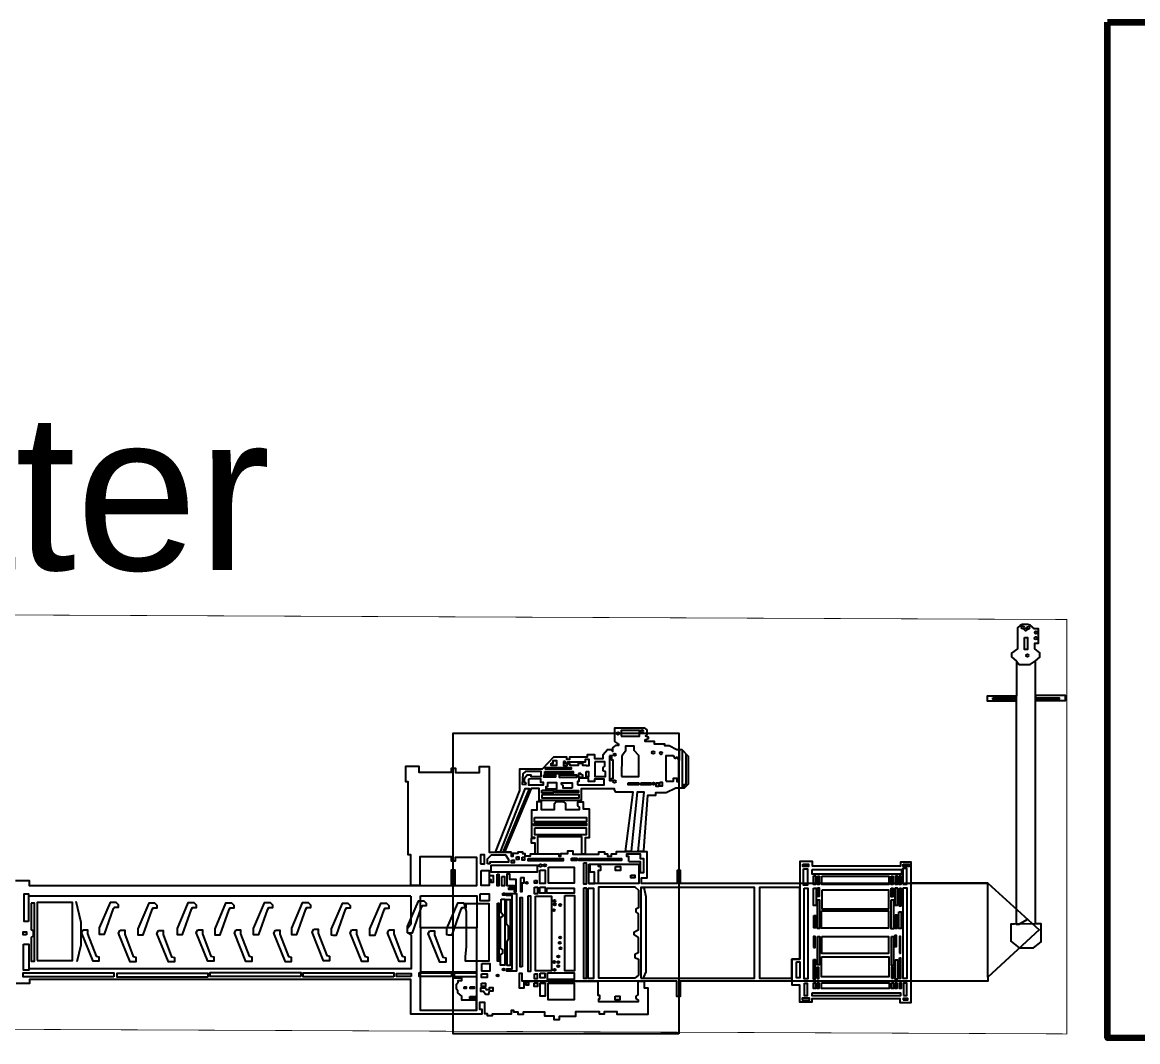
# Model space of a CAD drawing. Header units: millimetres. Extents: x 3191 to 879702, y -27549 to 222194.
# Drawn here: x 31380 to 46474, y 1110 to 14915 of the extents above; entities that cross this region are included whole.
import ezdxf

# ---------------------------------------------------------------- set-up
doc = ezdxf.new("R2010")
doc.units = ezdxf.units.MM
doc.header["$MEASUREMENT"] = 0
doc.styles.get("Standard").update_dxf_attribs({"font": 'arial.ttf'})

msp = doc.modelspace()

# ---------------------------------------------------------------- linework, layer by layer
at = {"lineweight": 211}
msp.add_lwpolyline([(46064.18765, 14914.80144), (75200.52179, 14914.80144), (75406.13696, 1109.80144), (46064.18765, 1163.30097)], close=True, dxfattribs=at)
at = {"const_width": 10}
msp.add_lwpolyline([(45515.61448, 1215.70092), (26448.53338, 1298.21019), (26448.53338, 6909.68478), (45515.61448, 6827.17551)], close=True, dxfattribs=at)
for points in [[(45166.94597, 2704.55021), (45092.23527, 2704.30977), (45092.23527, 5731.74778), (45495.49036, 5731.74778), (45495.49036, 5796.73107), (45093.15614, 5796.73107), (45092.23527, 5731.74778), (45093.15614, 5796.73107), (45093.15614, 6266.94748), (45152.03775, 6315.99651), (45152.03775, 6341.1219), (45152.03775, 6374.8598), (45083.95295, 6430.65196), (45083.95295, 6506.6735), (45130.5793, 6506.6735), (45130.5793, 6698.73028), (45076.60449, 6698.73028), (45020.77495, 6750.22731), (44985.20651, 6760.04157), (44912.82532, 6760.04157), (44881.55327, 6744.70818), (44849.6708, 6714.66454), (44849.6708, 6430.80774), (44765.64476, 6369.49645), (44765.64476, 6319.82429), (44832.53221, 6262.47432), (44832.53221, 5791.34547), (44438.76728, 5791.34547), (44438.76728, 5723.91418), (44831.31138, 5723.91418), (44831.31138, 5791.34547), (44831.31138, 5543.05144), (44831.31138, 2703.47005), (44870.77709, 2703.47005), (44977.92848, 2766.01728), (44982.26898, 2768.55096)], [(44832.53221, 6262.47432), (44869.74408, 6218.92216), (45018.49763, 6218.92216), (45093.15614, 6266.94748)], [(37994.63468, 3675.02668), (37886.1506, 3675.02668), (38242.80702, 4534.44628), (38182.09483, 4534.44628), (37848.17194, 3682.69533), (37848.17194, 3675.02668), (37781.47601, 3675.02668), (38114.41911, 4510.63253), (38114.41911, 4805.80149), (38420.96611, 4805.80149), (38570.52456, 4966.03358), (38745.67428, 4966.03358), (38745.67428, 4934.2742), (38789.85829, 4934.2742), (38789.85829, 4968.84609), (39030.12927, 4968.84609), (39030.12927, 4998.92144), (39122.19485, 4998.92144), (39122.19485, 4945.0497), (39242.55779, 4945.0497), (39242.55779, 4998.02444), (39299.59576, 5065.36845), (39352.58625, 5065.36845), (39369.66265, 5042.02346), (39369.66265, 5087.81067), (39414.32489, 5124.3791), (39452.50184, 5124.3791), (39452.50184, 5139.64536), (39399.49968, 5176.90245), (39399.49968, 5360.07444), (39796.96917, 5360.07444), (39833.34983, 5333.58707), (39833.34983, 5264.90047), (39814.0339, 5251.87958), (39850.8578, 5239.7557), (39850.8578, 5210.57734), (39805.49571, 5194.41409), (39805.49571, 5178.70222), (39932.60056, 5178.70222), (39932.60056, 5141.43935), (40068.89681, 5141.43935), (40068.89681, 5120.73904), (40131.77854, 5120.73904), (40238.21442, 5067.3129), (40303.79059, 5067.3129), (40389.11426, 4975.73269), (40389.11426, 4598.21388), (40335.26062, 4545.23914), (40224.33402, 4545.23914), (40092.29521, 4481.0433), (39950.37681, 4481.0433), (39950.37681, 4444.67742), (39838.09716, 4444.67742), (39785.65489, 3701.19077), (39785.65489, 3684.35133), (39715.96126, 3684.35133), (39796.71256, 4490.89866), (39699.71302, 4490.89866), (39619.60325, 3690.93032), (39619.60325, 3684.35133), (39540.71823, 3684.35133), (39644.49467, 4490.36625), (39410.10245, 4490.36625), (39392.81609, 4519.02955), (39392.81609, 4535.86411), (38941.53963, 4535.86411), (38941.53963, 4376.17021), (38373.77273, 4376.17021), (38373.77273, 4539.8919), (38265.91382, 4539.8919), (37906.0614, 3677.50434), (37906.0614, 3675.02668)], [(39324.44052, 4982.06374), (39324.44052, 4645.7893), (39354.34754, 4645.7893), (39354.34754, 4674.1864), (39373.78011, 4674.1864), (39373.78011, 4923.02994), (39357.33358, 4923.02994), (39357.33358, 4980.57067), (39324.44052, 4982.06374)], [(39487.7744, 4701.79067), (39720.84856, 4701.79067), (39720.84856, 4986.62394), (39659.94974, 5051.25382), (39659.94974, 5110.62326), (39541.16147, 5110.62326), (39541.16147, 5044.48874), (39495.29781, 4983.61467), (39491.11036, 4978.34266), (39487.7744, 4701.79067)], [(40094.42975, 4638.052), (40094.42975, 4983.9561), (40188.96815, 4983.9561), (40212.13326, 4948.51615), (40222.53773, 4948.51615), (40232.93054, 4961.74537), (40242.39021, 4961.74537), (40258.93005, 4923.46976), (40271.69069, 4923.46976), (40271.69069, 5067.3129), (40303.79059, 5067.3129), (40331.22251, 5037.86948), (40308.35129, 5037.86948), (40308.35129, 4563.30634), (40336.57867, 4563.30634), (40336.57867, 4591.51826), (40363.62797, 4591.51826), (40363.62797, 5003.08782)], [(36759.3416, 3226.06336), (36637.72806, 3226.06336), (36637.72806, 3638.35118), (36602.1831, 3638.35118), (36602.1831, 4628.34488), (36570.08933, 4628.34488), (36570.08933, 4839.00646), (36746.14724, 4839.00646), (36746.14724, 4758.40048), (37187.57153, 4758.40048), (37187.57153, 4813.01315), (37243.96453, 4813.01315), (37243.96453, 4756.66462), (37564.83176, 4756.66462), (37564.83176, 4835.55701), (37696.65803, 4835.55701), (37696.65803, 3675.02668), (37797.5644, 3675.02668), (37994.63468, 3675.02668), (37994.63468, 3623.68543), (38021.5634, 3623.68543), (38021.5634, 3662.54187), (38090.44644, 3662.54187), (38090.44644, 3681.9701), (38148.38895, 3681.9701), (38148.38895, 3657.75715), (38179.75491, 3657.75715), (38179.75491, 3627.09037), (38258.87415, 3627.09037), (38258.87415, 3652.99467), (38640.73598, 3652.99467), (38640.73598, 3621.28194), (38669.23768, 3621.28194), (38669.23768, 3656.37736), (38761.92692, 3656.37736), (38761.92692, 3693.11963), (38831.58472, 3693.11963), (38831.58472, 3650.34638), (39179.61545, 3650.34638), (39179.61545, 3682.7045), (39259.1338, 3682.7045), (39259.1338, 3651.99322), (39300.26641, 3651.99322), (39300.26641, 3621.30419), (39351.82304, 3621.30419), (39351.82304, 3654.73053), (39422.58428, 3654.73053), (39422.58428, 3684.35133), (39831.75046, 3684.35133), (39831.75046, 3324.47299), (39756.6224, 3324.47299), (39756.6224, 3256.66337), (40248.1712, 3256.66337), (40248.1712, 3432.78589), (40283.48138, 3432.78589), (40283.48138, 3255.61741), (44447.52439, 3255.61741), (45140.32247, 2624.58961), (44448.22872, 1985.75047), (44448.22872, 3254.97588)], [(38537.96976, 4880.65131), (38562.13799, 4880.65131), (38562.13799, 4917.8158), (38610.0079, 4917.8158), (38610.0079, 4850.45443), (38538.9029, 4850.45443), (38538.9029, 4880.65131)], [(38702.08514, 4905.72664), (38702.08514, 4851.37458), (38753.20935, 4851.37458), (38762.96063, 4876.45569), (38781.55338, 4876.45569), (38792.23779, 4856.94752), (38907.49181, 4856.94752), (38907.49181, 4881.57145), (38962.33691, 4881.57145), (38962.33691, 4856.94752), (39012.06142, 4856.94752), (39012.06142, 4849.2623), (39049.55017, 4849.2623), (39049.55017, 4933.6492), (38998.61259, 4933.6492), (38998.61259, 4896.69304), (38756.69695, 4896.69304), (38743.59805, 4878.07028), (38728.17797, 4878.07028), (38728.17797, 4905.71506), (38702.08514, 4905.71506)], [(39126.45228, 4901.91875), (39126.45228, 4701.65757), (39270.92514, 4701.65757), (39270.92514, 4764.93906), (39238.9069, 4778.34189), (39238.9069, 4821.51914), (39264.96473, 4842.36413), (39264.96473, 4901.91875), (39126.45228, 4901.91875)], [(40094.42975, 4638.052), (40191.70923, 4638.052), (40191.70923, 4680.43642), (40238.9376, 4680.43642), (40238.9376, 4631.88878), (40264.11243, 4631.88878), (40264.11243, 4925.68042)], [(38198.658, 4590.70807), (38193.08251, 4613.46857), (38173.5683, 4619.97323), (38173.5683, 4677.11465), (38210.74212, 4722.64145), (38261.39977, 4722.64145), (38261.39977, 4700.80687), (38399.88889, 4700.80687), (38399.88889, 4770.02589), (38187.50702, 4770.02589), (38151.25467, 4736.57668), (38146.14575, 4596.74397), (38198.658, 4590.70807)], [(38905.99879, 4741.86027), (38905.99879, 4691.23507), (38963.35169, 4691.23507), (38963.35169, 4718.04073), (38938.77521, 4728.46323), (38938.77521, 4741.48411), (38905.99879, 4741.48411)], [(38230.72291, 4667.35767), (38230.72291, 4589.77635), (38431.95379, 4589.77635), (38431.95379, 4621.36791), (38398.50085, 4621.36791), (38398.50085, 4667.82063), (38230.72291, 4667.35767)], [(38469.82747, 4534.10484), (38611.48925, 4534.10484), (38611.48925, 4616.02067), (38487.88366, 4616.02067), (38487.88366, 4562.33412), (38463.34217, 4562.33412), (38463.34217, 4534.56781), (38469.82747, 4534.10484)], [(38819.36873, 4542.90117), (38700.38217, 4542.90117), (38700.38217, 4581.30988), (38675.38577, 4598.89676), (38675.38577, 4616.9466), (38818.90216, 4616.9466), (38818.90216, 4542.90117)], [(38894.50955, 4587.43838), (39254.08203, 4587.43838), (39254.08203, 4666.64586), (39121.01676, 4666.64586), (39121.01676, 4633.02305), (39042.52832, 4633.02305), (39042.52832, 4677.10886), (38912.4491, 4677.10886), (38912.4491, 4633.76958), (38892.27002, 4633.76958), (38892.27002, 4587.43838)], [(38258.87415, 3652.99467), (38319.46419, 3652.99467), (38319.46419, 3798.39601), (38272.72571, 3798.39601), (38272.72571, 3867.18099), (38316.59479, 3867.18099), (38316.59479, 3876.9264), (38273.58886, 3876.9264), (38273.58886, 4250.10491), (38345.28874, 4250.10491), (38345.28874, 4361.05441), (38403.21319, 4361.05441), (38403.21319, 4254.72299), (38582.11878, 4254.72299), (38582.11878, 4333.54273), (38606.20537, 4360.48149), (38698.60921, 4360.48149), (38729.00613, 4335.55084), (38729.00613, 4256.15818), (38922.04874, 4256.15818), (38922.04874, 4283.95342), (38897.39061, 4302.29261), (38897.39061, 4356.17592), (38968.49561, 4356.17592), (38968.49561, 4264.17325), (39049.34022, 4264.17325), (39049.34022, 3871.90323), (38997.04958, 3871.90323), (38997.04958, 3650.34638)], [(38997.04958, 3650.34638), (38950.11282, 3650.34638), (38950.11282, 3882.24471), (38353.44202, 3882.24471), (38353.44202, 3652.99467)], [(37676.92973, 3516.50835), (37676.92973, 3586.24241), (37731.2966, 3642.6836), (37918.11052, 3642.6836), (37957.83881, 3575.79099), (37957.83881, 3542.34757), (37706.19522, 3542.34757), (37706.19522, 3516.56622), (37676.92973, 3516.50835)], [(39586.97847, 3549.13579), (39586.97847, 3618.56893), (39561.31722, 3618.56893), (39561.31722, 3653.90471), (39740.5844, 3653.90471), (39740.5844, 3592.60818), (39785.9465, 3592.60818), (39785.9465, 3396.52525), (39744.65521, 3396.52525), (39744.65521, 3547.88579), (39586.97847, 3547.88579)], [(31288.23474, 3292.67124), (31474.17668, 3292.67124), (31474.17668, 3226.06336), (37531.18848, 3226.06336), (37531.18848, 3606.21561), (37236.33433, 3606.21561), (37236.33433, 3552.47086), (37189.49669, 3552.47086), (37189.49669, 3613.13677), (36759.3416, 3613.13677), (36759.3416, 3226.06336), (37187.75935, 3226.06336), (37187.75935, 3437.14778), (37234.597, 3437.14778), (37234.597, 3226.06336)], [(39045.32773, 3253.34183), (39122.2765, 3253.34183), (39122.2765, 3406.73362), (39065.65844, 3406.73362), (39065.65844, 3513.29075), (39172.93415, 3513.29075), (39172.93415, 3489.14135), (39202.72453, 3489.14135), (39202.72453, 3428.08209), (39170.93957, 3428.08209), (39170.93957, 3253.34183)], [(44447.52439, 3255.61741), (43408.10424, 3255.61741), (43408.10424, 3543.19072), (43262.54363, 3543.19072), (43262.54363, 3486.61965), (42072.21, 3486.61965), (42072.21, 3548.04221), (41902.39711, 3548.04221), (41902.39711, 2227.2346), (41795.24572, 2227.2346), (41795.24572, 1878.88411), (41896.55121, 1878.88411), (41896.55121, 1647.97089), (42069.79181, 1647.97089), (42069.79181, 1694.57192), (43256.08731, 1694.57192), (43256.08731, 1640.89394), (43408.03381, 1640.89394), (43408.10424, 3255.61741)], [(37742.41258, 3355.25773), (37695.7441, 3355.25773), (37695.7441, 3307.16148), (37721.30037, 3307.16148), (37721.30037, 3272.21922), (37757.43608, 3272.21922), (37757.43608, 3354.80634), (37742.41258, 3355.25773)], [(37937.81909, 3377.105), (37937.81909, 3224.95064), (38034.75776, 3224.95064), (38034.75776, 3145.25709), (38064.64464, 3145.25709), (38064.64464, 3307.35924), (37976.76829, 3307.35924), (37976.76829, 3378.90762), (37937.81909, 3378.90762), (37937.81909, 3377.105)], [(38121.71849, 3328.1895), (38121.71849, 3146.16953), (38144.37429, 3146.16953), (38144.37429, 3260.26861), (38169.75349, 3260.26861), (38169.75349, 3328.1895), (38121.71849, 3328.1895)], [(39669.43274, 1968.96191), (39183.49025, 1968.96191), (39183.49025, 3205.58702), (39668.76788, 3205.58702), (39717.29098, 3161.73269), (39717.29098, 2921.84172), (39680.73536, 2905.22707), (39680.73536, 2868.01628), (39712.63696, 2842.76734), (39712.63696, 2619.49102), (39655.47069, 2590.24901), (39655.47069, 2561.01279), (39715.2964, 2523.13649), (39715.2964, 2311.98985), (39668.11469, 2292.05343), (39668.11469, 2250.85535), (39717.9675, 2225.60641), (39717.9675, 2012.29541), (39669.43274, 1968.96191)], [(39751.64517, 3197.93361), (39789.69071, 3197.93361), (39816.13346, 3076.23467), (39816.13346, 2054.26316), (39785.71321, 1982.24321), (39785.71321, 1968.99279)], [(41366.45233, 1972.30872), (41795.24572, 1972.30872), (41795.24572, 2227.2346), (41902.39711, 2227.2346), (41902.39711, 3200.24808), (41356.09874, 3200.24808), (41356.09874, 1971.77461), (41366.45233, 1972.30872)], [(36639.76019, 3078.46848), (31465.30842, 3078.46848)], [(36639.76019, 3078.46848), (36639.76019, 2702.28648), (36587.02631, 2634.47951), (36587.02631, 2587.27447), (36641.1249, 2551.22109), (36641.1249, 2096.71703), (31466.99973, 2096.71703)], [(37865.22661, 3038.07917), (37907.81482, 3038.07917), (37907.81482, 2145.98324), (37850.74098, 2145.98324), (37850.74098, 2287.27738), (37880.62786, 2308.10764), (37880.62786, 2356.11071), (37849.82535, 2377.8534), (37849.82535, 2789.91867), (37886.99026, 2815.2666), (37886.99026, 2824.32421), (37857.99553, 2854.21207), (37857.99553, 3038.07917), (37857.99553, 3038.07917)], [(37857.99553, 3038.07917), (37865.22661, 3038.07917)], [(37945.16755, 3034.38492), (37983.43591, 3034.38492), (37983.43591, 2142.71182), (37941.52854, 2142.71182), (37941.52854, 2468.7855), (37959.74709, 2497.91671), (37959.74709, 2669.16548), (37930.58802, 2702.85887), (37930.58802, 3033.47248), (37945.16755, 3034.38492)], [(37933.35836, 3096.36384), (37933.35836, 3117.30537), (38067.2976, 3117.30537), (38067.2976, 2063.50787), (37936.08175, 2063.50787), (37936.08175, 2098.1137), (38009.89507, 2098.1137), (38009.89507, 3091.80166), (37933.35836, 3091.80166), (37933.35836, 3094.04937)], [(37933.35836, 3094.04937), (37933.35836, 3096.36384)], [(31499.02964, 2983.68223), (31499.02964, 2628.28157), (31524.30597, 2616.48754), (31524.30597, 2543.21758), (31498.18981, 2521.32514), (31498.18981, 2201.8216), (31544.53171, 2201.8216), (31544.53171, 2979.79912), (31544.53171, 2983.68223), (31499.02964, 2983.68223)], [(32105.16011, 3012.59438), (32172.91748, 2726.74259), (32172.91748, 2417.86409), (32118.70225, 2192.97319)], [(32440.73932, 2566.46999), (32492.51673, 2566.46999), (32613.91778, 2911.84747), (32627.48325, 2933.22487), (32681.81513, 2933.22487), (32681.81513, 2964.61966), (32650.40342, 2995.16955), (32566.36281, 2995.16955), (32418.64731, 2650.63698), (32418.64731, 2568.31606), (32440.73932, 2566.46999)], [(32965.4303, 2555.49772), (33017.20771, 2555.49772), (33138.60877, 2900.8752), (33152.17424, 2922.2526), (33206.50611, 2922.2526), (33206.50611, 2953.6474), (33175.0944, 2984.19728), (33091.0538, 2984.19728), (32943.33829, 2639.66471), (32943.33829, 2557.3438), (32965.4303, 2555.49772)], [(33496.0117, 2559.73964), (33547.78911, 2559.73964), (33669.19017, 2905.11712), (33682.75564, 2926.49452), (33737.08751, 2926.49452), (33737.08751, 2957.88931), (33705.67581, 2988.4392), (33621.6352, 2988.4392), (33473.9197, 2643.90663), (33473.9197, 2561.58571), (33496.0117, 2559.73964)], [(34005.11931, 2556.27319), (34056.89672, 2556.27319), (34178.29777, 2901.65067), (34191.86325, 2923.02807), (34246.19512, 2923.02807), (34246.19512, 2954.42286), (34214.78341, 2984.97275), (34130.74281, 2984.97275), (33983.0273, 2640.44018), (33983.0273, 2558.11926), (34005.11931, 2556.27319)], [(34527.20917, 2559.66441), (34578.98658, 2559.66441), (34700.38764, 2905.04189), (34713.95311, 2926.41928), (34768.28498, 2926.41928), (34768.28498, 2957.81408), (34736.87327, 2988.36397), (34652.83267, 2988.36397), (34505.11716, 2643.8314), (34505.11716, 2561.51048), (34527.20917, 2559.66441)], [(35042.4988, 2561.51048), (35094.27621, 2561.51048), (35215.67727, 2906.88796), (35229.24274, 2928.26536), (35283.57461, 2928.26536), (35283.57461, 2959.66015), (35252.16291, 2990.21004), (35168.1223, 2990.21004), (35020.4068, 2645.67747), (35020.4068, 2563.35655), (35042.4988, 2561.51048)], [(35581.89835, 2553.86577), (35633.67576, 2553.86577), (35755.07682, 2899.24325), (35768.64229, 2920.62065), (35822.97416, 2920.62065), (35822.97416, 2952.01545), (35791.56245, 2982.56533), (35707.52185, 2982.56533), (35559.80634, 2638.03276), (35559.80634, 2555.71184), (35581.89835, 2553.86577)], [(36102.28524, 2552.16438), (36154.06265, 2552.16438), (36275.46371, 2897.54186), (36289.02918, 2918.91926), (36343.36105, 2918.91926), (36343.36105, 2950.31405), (36311.94934, 2980.86394), (36227.90874, 2980.86394), (36080.19323, 2636.33137), (36080.19323, 2554.01045), (36102.28524, 2552.16438)], [(36609.11832, 2585.42839), (36660.89573, 2585.42839), (36782.29679, 2930.80587), (36795.86226, 2952.18327), (36850.19413, 2952.18327), (36850.19413, 2983.57807), (36818.78243, 3014.12795), (36734.74182, 3014.12795), (36587.02631, 2669.59538), (36587.02631, 2587.27447), (36609.11832, 2585.42839)], [(37143.95716, 2558.73848), (37195.73457, 2558.73848), (37317.13563, 2904.11596), (37330.7011, 2925.49335), (37385.03297, 2925.49335), (37385.03297, 2956.88815), (37353.62127, 2987.43804), (37269.58066, 2987.43804), (37121.86516, 2642.90547), (37121.86516, 2560.58455), (37143.95716, 2558.73848)], [(37685.88784, 2199.43733), (37375.68994, 2199.43733), (37375.68994, 2264.24082), (37391.02838, 2394.54225), (37391.02838, 2874.28367), (37364.53896, 2970.44723), (37364.53896, 2979.50398), (37694.25108, 2979.50398), (37694.25108, 2199.43733), (37685.88784, 2199.43733)], [(32202.78951, 2626.37762), (32263.92162, 2626.37762), (32263.92162, 2570.37047), (32378.52244, 2269.96422), (32416.72272, 2259.779), (32416.72272, 2198.67923), (32336.92788, 2198.67923), (32179.86935, 2586.49321), (32202.78951, 2626.37762)], [(32703.94213, 2619.9945), (32765.07423, 2619.9945), (32765.07423, 2563.98734), (32879.67505, 2263.5811), (32917.87533, 2253.39587), (32917.87533, 2192.2961), (32838.0805, 2192.2961), (32681.02196, 2580.11009), (32703.94213, 2619.9945)], [(33223.9091, 2617.1762), (33285.04121, 2617.1762), (33285.04121, 2561.16904), (33399.64203, 2260.7628), (33437.84231, 2250.57757), (33437.84231, 2189.4778), (33358.04747, 2189.4778), (33200.98894, 2577.29179), (33223.9091, 2617.1762)], [(33756.84668, 2626.71327), (33817.97878, 2626.71327), (33817.97878, 2570.70612), (33932.57961, 2270.29987), (33970.77988, 2260.11465), (33970.77988, 2199.01488), (33890.98505, 2199.01488), (33733.92652, 2586.82886), (33756.84668, 2626.71327)], [(34272.05466, 2625.34753), (34333.18677, 2625.34753), (34333.18677, 2569.34037), (34447.78759, 2268.93413), (34485.98787, 2258.7489), (34485.98787, 2197.64913), (34406.19303, 2197.64913), (34249.1345, 2585.46312), (34272.05466, 2625.34753)], [(34804.99224, 2621.26186), (34866.12434, 2621.26186), (34866.12434, 2565.25471), (34980.72517, 2264.84846), (35018.92544, 2254.66324), (35018.92544, 2193.56347), (34939.13061, 2193.56347), (34782.07207, 2581.37745), (34804.99224, 2621.26186)], [(35323.6295, 2633.46099), (35384.7616, 2633.46099), (35384.7616, 2577.45383), (35499.36243, 2277.04758), (35537.5627, 2266.86236), (35537.5627, 2205.76259), (35457.76787, 2205.76259), (35300.70933, 2593.57657), (35323.6295, 2633.46099)], [(35840.20219, 2622.56395), (35901.3343, 2622.56395), (35901.3343, 2566.55679), (36015.93512, 2266.15055), (36054.1354, 2255.96533), (36054.1354, 2194.86555), (35974.34056, 2194.86555), (35817.28203, 2582.67954), (35840.20219, 2622.56395)], [(36344.51581, 2625.28387), (36405.64791, 2625.28387), (36405.64791, 2569.27671), (36520.24874, 2268.87047), (36558.44901, 2258.68524), (36558.44901, 2197.58547), (36478.65418, 2197.58547), (36321.59564, 2585.39946), (36344.51581, 2625.28387)], [(36895.38127, 2613.31045), (36956.51337, 2613.31045), (36956.51337, 2557.30329), (37071.1142, 2256.89704), (37109.31447, 2246.71182), (37109.31447, 2185.61205), (37029.51964, 2185.61205), (36872.4611, 2573.42603), (36895.38127, 2613.31045)], [(44807.36431, 2703.39298), (44755.92507, 2703.39298), (44755.92507, 2469.29735), (44868.7815, 2383.08322), (44874.19964, 2378.94416), (45064.77182, 2378.94416), (45166.94597, 2461.59728), (45166.94597, 2704.55021), (44807.36431, 2703.39298)], [(37527.78424, 1531.98017), (37527.78424, 1727.7052), (37515.28716, 1727.7052), (37515.28716, 1673.19689), (37327.42346, 1673.19689), (37327.42346, 1724.29662), (37273.74478, 1769.43568), (37273.74478, 1800.52377), (37253.29743, 1819.68472), (37253.29743, 1891.23013), (37275.891, 1915.46634), (37275.891, 1937.06943), (37327.13185, 1937.06943), (37327.13185, 1970.68067), (37229.19918, 1970.68067), (37229.19918, 2043.32562), (37527.78424, 2043.32562)], [(37527.78424, 2043.32562), (37527.78424, 1986.24207), (37229.19918, 1986.24207)], [(44448.22872, 1985.75047), (44448.22872, 1930.58144), (40280.87538, 1930.58144), (40280.87538, 1723.88116), (40238.12282, 1723.88116), (40238.12282, 1929.55773), (38142.66043, 1929.55773), (38142.66043, 2035.15557), (38105.33118, 2035.15557), (38105.33118, 1840.00541), (38169.94131, 1840.00541), (38169.94131, 1929.55773)], [(38169.94131, 1929.55773), (39169.49664, 1929.55773), (39169.49664, 1740.03797), (39191.9881, 1740.03797), (39191.9881, 1683.80072), (39176.98596, 1683.80072), (39176.98596, 1654.75853), (39717.32104, 1654.75853), (39717.32104, 1654.75853), (39717.32104, 1672.51766), (39687.31677, 1694.08232), (39687.31677, 1727.82022), (39714.50374, 1746.55855), (39714.50374, 1929.55773), (39794.18643, 1929.55773), (39794.18643, 1839.33778), (39844.80396, 1839.33778), (39844.80396, 1480.41638), (39430.42577, 1480.41638), (39430.42577, 1514.68838), (39256.03477, 1514.68838), (39256.03477, 1482.9979), (39190.25076, 1482.9979), (39190.25076, 1514.10977), (38865.53321, 1514.10977), (38865.53321, 1452.46466), (38645.64278, 1452.46466), (38645.64278, 1404.21679), (38577.5345, 1404.21679), (38577.5345, 1457.0491), (38449.51159, 1457.0491), (38449.51159, 1508.12329), (38155.90175, 1508.12329), (38155.90175, 1479.94903), (38089.55429, 1479.94903), (38089.55429, 1509.25827), (38031.07179, 1509.25827), (38031.07179, 1533.91632), (37994.65816, 1533.91632), (37994.65816, 1481.68489), (37738.04889, 1481.68489), (37738.04889, 1460.54306), (37673.43876, 1460.54306), (37673.43876, 1488.1387), (37641.1337, 1488.1387), (37641.1337, 1641.93991), (37567.15604, 1641.93991), (37567.15604, 1549.18294), (37596.52641, 1549.18294), (37596.52641, 1482.2635), (36635.70899, 1482.2635), (36635.70899, 1951.9013), (31476.87659, 1951.9013), (31476.87659, 1899.40281), (31423.98175, 1899.40281), (31294.31541, 1899.40281)], [(37579.12536, 1833.02389), (37579.12536, 1793.74133), (37620.45165, 1793.74133), (37646.19455, 1752.42752), (37693.62121, 1752.42752), (37701.75116, 1797.80385), (37749.85435, 1797.80385), (37749.85435, 1838.44058), (37697.69202, 1838.44058), (37697.69202, 1811.34557), (37657.27554, 1811.34557), (37652.17829, 1836.3746), (37579.12536, 1836.3746), (37579.12536, 1833.02389)]]:
    msp.add_lwpolyline(points)
for points in [[(44944.33215, 6585.63265), (44983.2344, 6585.63265), (44983.2344, 6423.0409), (44944.33215, 6423.0409)], [(44513.42579, 5766.62066), (44817.06052, 5766.62066), (44817.06052, 5746.5248), (44513.42579, 5746.5248)], [(45105.59922, 5768.62357), (45409.23396, 5768.62357), (45409.23396, 5748.52771), (45105.59922, 5748.52771)], [(40264.11243, 1215.69849), (37211.84728, 1215.69849), (37211.84728, 5289.038), (40264.11243, 5289.038)], [(39483.75025, 5249.29856), (39732.6994, 5249.29856), (39732.6994, 5323.76065), (39483.75025, 5323.76065)], [(38438.52074, 4722.23635), (38593.28142, 4722.23635), (38593.28142, 4690.64479), (38438.52074, 4690.64479)], [(38451.07142, 4768.22611), (38833.08584, 4768.22611), (38833.08584, 4738.49799), (38451.07142, 4738.49799)], [(38461.75584, 4824.90457), (38807.06299, 4824.90457), (38807.06299, 4800.74938), (38461.75584, 4800.74938)], [(38648.11486, 4723.16807), (38880.95574, 4723.16807), (38880.95574, 4689.25011), (38648.11486, 4689.25011)], [(39011.75815, 4770.1532), (39042.29504, 4770.1532), (39042.29504, 4695.70268), (39011.75815, 4695.70268)], [(39580.86643, 4613.96626), (39717.86253, 4613.96626), (39717.86253, 4587.70459), (39580.86643, 4587.70459)], [(39750.2307, 4614.90376), (39887.2268, 4614.90376), (39887.2268, 4588.64209), (39750.2307, 4588.64209)], [(39956.65215, 4615.84127), (39989.96513, 4615.84127), (39989.96513, 4564.25542), (39956.65215, 4564.25542)], [(40007.32146, 4622.40958), (40040.63444, 4622.40958), (40040.63444, 4570.82373), (40007.32146, 4570.82373)], [(38411.69306, 4515.86403), (38566.90865, 4515.86403), (38566.90865, 4481.13589), (38411.69306, 4481.13589)], [(38416.87197, 4456.75501), (38909.85964, 4456.75501), (38909.85964, 4406.51755), (38416.87197, 4406.51755)], [(38597.21226, 4509.94966), (38907.64344, 4509.94966), (38907.64344, 4484.09308), (38597.21226, 4484.09308)], [(38310.42443, 4146.84063), (39014.05599, 4146.84063), (39014.05599, 4086.2559), (38310.42443, 4086.2559)], [(38303.77583, 4065.56717), (39015.53735, 4065.56717), (39015.53735, 4036.01844), (38303.77583, 4036.01844)], [(38317.81953, 4006.46393), (39010.35844, 4006.46393), (39010.35844, 3913.36751), (38317.81953, 3913.36751)], [(37581.42321, 3516.56622), (37633.014, 3516.56622), (37633.014, 3638.50535), (37581.42321, 3638.50535)], [(37725.8171, 3500.28394), (38349.12173, 3500.28394), (38349.12173, 3406.08043), (37725.8171, 3406.08043)], [(38001.59124, 3570.30485), (38033.99441, 3570.30485), (38033.99441, 3533.19244), (38001.59124, 3533.19244)], [(38065.77937, 3614.02609), (38098.18253, 3614.02609), (38098.18253, 3576.91367), (38065.77937, 3576.91367)], [(38142.86811, 3606.79226), (38175.27127, 3606.79226), (38175.27127, 3569.67985), (38142.86811, 3569.67985)], [(38223.66606, 3591.03989), (38698.88915, 3591.03989), (38698.88915, 3558.36036), (38223.66606, 3558.36036)], [(38500.43433, 3472.1987), (38846.51642, 3472.1987), (38846.51642, 3258.46599), (38500.43433, 3258.46599)], [(38810.74888, 3593.30263), (38883.31191, 3593.30263), (38883.31191, 3562.76432), (38810.74888, 3562.76432)], [(38910.18624, 3591.83271), (39490.65546, 3591.83271), (39490.65546, 3565.53053), (38910.18624, 3565.53053)], [(38976.80052, 3532.72948), (39010.81335, 3532.72948), (39010.81335, 3242.02235), (38976.80052, 3242.02235)], [(39045.32773, 3513.29075), (39723.97457, 3513.29075), (39723.97457, 3253.34183), (39045.32773, 3253.34183)], [(39409.22763, 3481.58924), (39476.61175, 3481.58924), (39476.61175, 3429.28001), (39409.22763, 3429.28001)], [(41941.83934, 3512.92453), (42020.62989, 3512.92453), (42020.62989, 3483.54852), (41941.83934, 3483.54852)], [(43301.18763, 3512.45718), (43379.97818, 3512.45718), (43379.97818, 3483.08117), (43301.18763, 3483.08117)], [(37587.69855, 3427.85639), (37695.7441, 3427.85639), (37695.7441, 3225.78386), (37587.69855, 3225.78386)], [(37803.71551, 3378.90762), (37830.01033, 3378.90762), (37830.01033, 3218.60809), (37803.71551, 3218.60809)], [(37867.15176, 3348.12958), (37907.01659, 3348.12958), (37907.01659, 3219.52053), (37867.15176, 3219.52053)], [(38382.64762, 3431.45062), (38453.31495, 3431.45062), (38453.31495, 3253.92606), (38382.64762, 3253.92606)], [(39612.93133, 3365.52976), (39668.55793, 3365.52976), (39668.55793, 3326.80855), (39612.93133, 3326.80855)], [(41949.53996, 3452.39215), (42003.93737, 3452.39215), (42003.93737, 3228.28882), (41949.53996, 3228.28882)], [(42066.83364, 3440.30793), (43276.44232, 3440.30793), (43276.44232, 3376.52638), (42066.83364, 3376.52638)], [(42087.82254, 3354.07154), (42111.98091, 3354.07154), (42111.98091, 3239.57188), (42087.82254, 3239.57188)], [(42140.69392, 3353.27038), (42164.85228, 3353.27038), (42164.85228, 3238.77071), (42140.69392, 3238.77071)], [(42201.57112, 3350.177), (43104.75123, 3350.177), (43104.75123, 3240.9294), (42201.57112, 3240.9294)], [(43137.38498, 3352.69176), (43161.54335, 3352.69176), (43161.54335, 3238.19209), (43137.38498, 3238.19209)], [(43195.91444, 3354.42761), (43220.0728, 3354.42761), (43220.0728, 3239.92795), (43195.91444, 3239.92795)], [(43244.95897, 3354.42761), (43269.11734, 3354.42761), (43269.11734, 3239.92795), (43244.95897, 3239.92795)], [(43296.65646, 3242.62075), (43350.84258, 3242.62075), (43350.84258, 3456.06415), (43296.65646, 3456.06415)], [(37965.45213, 3198.04488), (38015.22447, 3198.04488), (38015.22447, 3169.49229), (37965.45213, 3169.49229)], [(38311.98029, 3201.40532), (38353.65289, 3201.40532), (38353.65289, 3112.65417), (38311.98029, 3112.65417)], [(38312.89592, 3294.6964), (38341.89065, 3294.6964), (38341.89065, 3258.46599), (38312.89592, 3258.46599)], [(38385.37102, 3200.49288), (38453.31495, 3200.49288), (38453.31495, 3121.71177), (38385.37102, 3121.71177)], [(38479.58629, 3190.5451), (38850.15544, 3190.5451), (38850.15544, 3119.8869), (38479.58629, 3119.8869)], [(38976.80052, 3192.7166), (39012.15473, 3192.7166), (39012.15473, 1967.10427), (38976.80052, 1967.10427)], [(39036.32296, 3187.6182), (39109.45754, 3187.6182), (39109.45754, 1966.97695), (39036.32296, 1966.97695)], [(39751.64517, 1968.99279), (41288.71827, 1968.99279), (41288.71827, 3197.93361), (39751.64517, 3197.93361)], [(41959.424, 3187.09564), (42010.46412, 3187.09564), (42010.46412, 1962.02712), (41959.424, 1962.02712)], [(42086.67215, 3190.56735), (42123.43794, 3190.56735), (42123.43794, 2954.84715), (42086.67215, 2954.84715)], [(42139.89568, 3192.70379), (42164.05405, 3192.70379), (42164.05405, 3078.20413), (42139.89568, 3078.20413)], [(43138.13626, 3186.85084), (43162.29463, 3186.85084), (43162.29463, 3072.35118), (43138.13626, 3072.35118)], [(43192.48672, 3191.61332), (43217.95982, 3191.61332), (43217.95982, 2954.29079), (43192.48672, 2954.29079)], [(43252.58916, 3188.56445), (43268.90604, 3188.56445), (43268.90604, 2946.14562), (43252.58916, 2946.14562)], [(43299.45029, 3192.63703), (43349.83304, 3192.63703), (43349.83304, 1964.31933), (43299.45029, 1964.31933)], [(31465.30842, 2737.96949), (31402.96324, 2737.96949), (31402.96324, 3113.58435), (31465.30842, 3113.58435)], [(36769.01434, 3084.59118), (37529.33376, 3084.59118), (37529.33376, 2653.43151), (36769.01434, 2653.43151)], [(37575.84772, 3114.16885), (37695.7441, 3114.16885), (37695.7441, 3018.70552), (37575.84772, 3018.70552)], [(37880.3696, 3119.6421), (37908.07308, 3119.6421), (37908.07308, 3096.00777), (37880.3696, 3096.00777)], [(38142.59, 2125.0417), (38116.29518, 2125.0417), (38116.29518, 3064.6511), (38142.59, 3064.6511)], [(38225.95867, 3084.50216), (38254.92993, 3084.50216), (38254.92993, 2061.66074), (38225.95867, 2061.66074)], [(38323.18507, 3082.27636), (38539.3578, 3082.27636), (38539.3578, 2071.70536), (38323.18507, 2071.70536)], [(38722.19423, 3087.65254), (38851.24701, 3087.65254), (38851.24701, 2068.48197), (38722.19423, 2068.48197)], [(42142.83037, 3029.33313), (42166.30789, 3029.33313), (42166.30789, 2642.59354), (42142.83037, 2642.59354)], [(42204.9284, 3167.42262), (43101.58177, 3167.42262), (43101.58177, 2906.42125), (42204.9284, 2906.42125)], [(43138.46495, 3030.69066), (43169.03268, 3030.69066), (43169.03268, 2638.54321), (43138.46495, 2638.54321)], [(31579.11608, 2207.8575), (32060.22958, 2207.8575), (32060.22958, 2996.32117), (31579.11608, 2996.32117)], [(37811.79177, 2986.44861), (37829.89294, 2986.44861), (37829.89294, 2198.52623), (37811.79177, 2198.52623)], [(42196.73475, 2880.13862), (43099.93834, 2880.13862), (43099.93834, 2645.39762), (42196.73475, 2645.39762)], [(43242.39992, 2869.74575), (43272.96765, 2869.74575), (43272.96765, 2642.6158), (43242.39992, 2642.6158)], [(42090.75723, 2820.14035), (42114.23475, 2820.14035), (42114.23475, 2649.73725), (42090.75723, 2649.73725)], [(43193.49625, 2825.94879), (43215.91728, 2825.94879), (43215.91728, 2642.6158), (43193.49625, 2642.6158)], [(31438.35244, 2558.13084), (31392.02221, 2558.13084), (31392.02221, 2598.55923), (31438.35244, 2598.55923)], [(37529.33376, 2653.43151), (36768.31001, 2653.43151), (36768.31001, 2056.05259), (37529.33376, 2056.05259)], [(31395.39317, 2430.12109), (31466.99973, 2430.12109), (31466.99973, 2080.61743), (31395.39317, 2080.61743)], [(42084.8409, 2385.95406), (42109.35143, 2385.95406), (42109.35143, 2534.94828), (42084.8409, 2534.94828)], [(42142.00866, 2532.90086), (42167.52872, 2532.90086), (42167.52872, 2149.18789), (42142.00866, 2149.18789)], [(42198.37818, 2532.90086), (43103.10781, 2532.90086), (43103.10781, 2304.61368), (42198.37818, 2304.61368)], [(43140.39011, 2535.94973), (43168.98572, 2535.94973), (43168.98572, 2140.01902), (43140.39011, 2140.01902)], [(43185.3026, 2399.21777), (43209.81313, 2399.21777), (43209.81313, 2548.21199), (43185.3026, 2548.21199)], [(43248.59799, 2308.39695), (43265.94787, 2308.39695), (43265.94787, 2533.90232), (43248.59799, 2533.90232)], [(37597.15823, 2170.68722), (37707.8982, 2170.68722), (37707.8982, 2065.41483), (37597.15823, 2065.41483)], [(41857.43766, 2192.2727), (41903.35969, 2192.2727), (41903.35969, 1976.33679), (41857.43766, 1976.33679)], [(42085.87391, 2223.69613), (42110.36096, 2223.69613), (42110.36096, 1956.32995), (42085.87391, 1956.32995)], [(42135.88102, 1966.54479), (42160.39155, 1966.54479), (42160.39155, 2115.53901), (42135.88102, 2115.53901)], [(42194.5983, 2260.81672), (43106.9816, 2260.81672), (43106.9816, 1989.64501), (42194.5983, 1989.64501)], [(43142.43265, 1970.61737), (43166.94318, 1970.61737), (43166.94318, 2119.61159), (43142.43265, 2119.61159)], [(43191.43023, 2216.55242), (43224.08746, 2216.55242), (43224.08746, 1957.35366), (43191.43023, 1957.35366)], [(43250.64053, 2246.15097), (43264.93834, 2246.15097), (43264.93834, 1964.49737), (43250.64053, 1964.49737)], [(32617.80196, 1987.17957), (31390.75081, 1987.17957), (31390.75081, 2042.83951), (32617.80196, 2042.83951)], [(33891.38163, 1982.75826), (32664.33048, 1982.75826), (32664.33048, 2038.4182), (33891.38163, 2038.4182)], [(35147.98988, 1991.462), (33920.93873, 1991.462), (33920.93873, 2047.12193), (35147.98988, 2047.12193)], [(36406.38276, 1986.57193), (35179.3316, 1986.57193), (35179.3316, 2042.23187), (36406.38276, 2042.23187)], [(36644.18092, 1994.22242), (36443.14833, 1994.22242), (36443.14833, 2033.08253), (36644.18092, 2033.08253)], [(37190.01911, 1990.79649), (36750.02193, 1990.79649), (36750.02193, 2041.75733), (37190.01911, 2041.75733)], [(36768.31001, 2056.05259), (37527.78424, 2056.05259), (37527.78424, 1531.98017), (36768.31001, 1531.98017)], [(37591.72271, 2029.59872), (37672.06576, 2029.59872), (37672.06576, 1978.58579), (37591.72271, 1978.58579)], [(38310.52469, 2030.48212), (38348.84, 2030.48212), (38348.84, 1960.66959), (38310.52469, 1960.66959)], [(38386.56837, 2036.11252), (38451.34284, 2036.11252), (38451.34284, 1975.86945), (38386.56837, 1975.86945)], [(38488.50775, 2041.74292), (38848.98156, 2041.74292), (38848.98156, 1953.92646), (38488.50775, 1953.92646)], [(37358.29861, 1854.85846), (37387.61076, 1854.85846), (37387.61076, 1830.98106), (37358.29861, 1830.98106)], [(37438.64166, 1854.85846), (37492.92688, 1854.85846), (37492.92688, 1830.98106), (37438.64166, 1830.98106)], [(37595.38527, 1904.13527), (37646.19455, 1904.13527), (37646.19455, 1859.43603), (37595.38527, 1859.43603)], [(38200.1334, 1909.99598), (38227.74296, 1909.99598), (38227.74296, 1875.6572), (38200.1334, 1875.6572)], [(38306.58046, 1900.42652), (38351.09384, 1900.42652), (38351.09384, 1859.32236), (38306.58046, 1859.32236)], [(38387.13183, 1903.25285), (38453.59668, 1903.25285), (38453.59668, 1728.15404), (38387.13183, 1728.15404)], [(38496.3962, 1901.00514), (38846.16426, 1901.00514), (38846.16426, 1676.90181), (38496.3962, 1676.90181)], [(41965.45772, 1903.2751), (42002.9748, 1903.2751), (42002.9748, 1731.29193), (41965.45772, 1731.29193)], [(42088.92599, 1908.37139), (42112.40351, 1908.37139), (42112.40351, 1829.79057), (42088.92599, 1829.79057)], [(42136.91403, 1908.37139), (42160.39155, 1908.37139), (42160.39155, 1829.79057), (42136.91403, 1829.79057)], [(42197.29821, 1906.23496), (43109.25892, 1906.23496), (43109.25892, 1829.30097), (42197.29821, 1829.30097)], [(43144.47519, 1907.34768), (43167.95271, 1907.34768), (43167.95271, 1828.76686), (43144.47519, 1828.76686)], [(43190.4207, 1907.34768), (43213.89821, 1907.34768), (43213.89821, 1828.76686), (43190.4207, 1828.76686)], [(43248.59799, 1907.34768), (43272.0755, 1907.34768), (43272.0755, 1828.76686), (43248.59799, 1828.76686)], [(43302.64323, 1733.6064), (43347.93136, 1733.6064), (43347.93136, 1901.0719), (43302.64323, 1901.0719)], [(37437.55689, 1723.53273), (37496.18119, 1723.53273), (37496.18119, 1696.403), (37437.55689, 1696.403)], [(39401.91418, 1726.47256), (39466.60386, 1726.47256), (39466.60386, 1675.72005), (39401.91418, 1675.72005)], [(41935.66475, 1673.49686), (42033.33123, 1673.49686), (42033.33123, 1697.4205), (41935.66475, 1697.4205)], [(42067.27972, 1771.7507), (43263.201, 1771.7507), (43263.201, 1730.37949), (42067.27972, 1730.37949)], [(43302.00934, 1676.05613), (43362.79263, 1676.05613), (43362.79263, 1696.10748), (43302.00934, 1696.10748)]]:
    msp.add_lwpolyline(points, close=True)
for centre, radius in [((44920.00944, 6718.71487), 17.00898), ((44956.79871, 6692.89959), 17.00898), ((44995.56009, 6714.41974), 17.00898), ((45096.58385, 6650.9275), 17.00898), ((45095.64475, 6573.6597), 17.00898), ((44981.07447, 6339.38604), 17.00898), ((39441.39751, 5284.86003), 17.43712), ((39766.30397, 5315.23052), 17.43712), ((39396.02375, 4997.12166), 17.43712), ((39916.84222, 5025.8139), 17.43712), ((40022.86985, 5018.30809), 17.43712), ((39394.2158, 4632.80892), 17.43712), ((39923.40917, 4604.67224), 17.43712), ((38393.51771, 3495.74401), 17.98272), ((38449.53507, 3498.32554), 17.98272), ((38206.60133, 3260.18214), 13.98538), ((38581.29062, 3015.6268), 13.98538), ((38573.76721, 2890.92146), 13.98538), ((38584.52161, 2970.47617), 13.98538), ((38658.72929, 2960.8002), 13.98538), ((38652.27898, 2449.06213), 13.98538), ((38658.72929, 2522.17005), 13.98538), ((38633.9895, 2264.14823), 13.98538), ((38661.96027, 2374.88361), 13.98538), ((38575.91342, 2188.89331), 13.98538), ((38632.9164, 2187.81692), 13.98538), ((38632.9164, 2131.91392), 13.98538), ((37812.91105, 2005.62872), 13.98538), ((37894.07059, 2088.48205), 13.98538), ((38583.46016, 2082.45772), 13.98538)]:
    msp.add_circle(centre, radius)

# ---------------------------------------------------------------- texts
msp.add_text('Grater', height=2119.841778).set_placement((26347.0174, 7496.06963))

doc.saveas('drawing.dxf')
